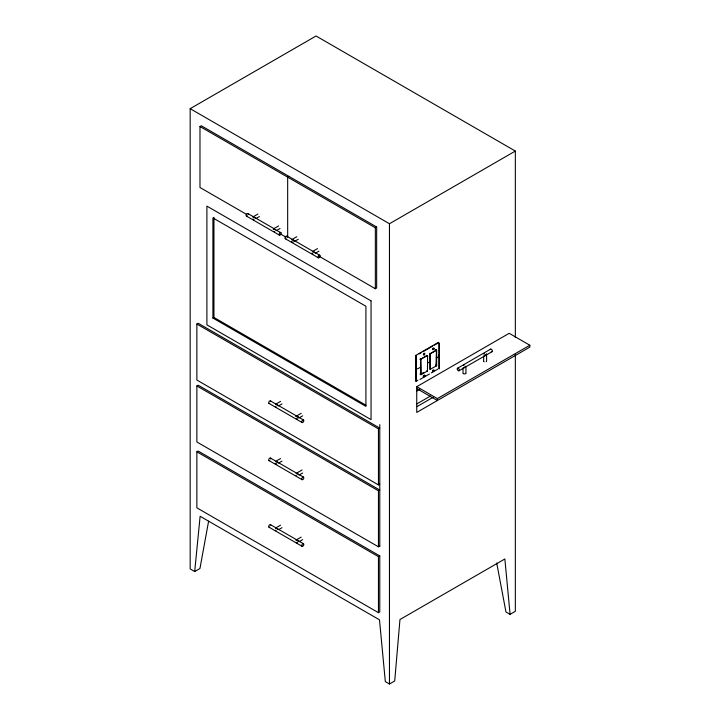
<?xml version="1.0" encoding="UTF-8"?>
<svg xmlns="http://www.w3.org/2000/svg" width="720" height="720" viewBox="0 0 720 720"><rect width="100%" height="100%" fill="white"/><g stroke="black" fill="none" stroke-linecap="round" stroke-linejoin="round"><path stroke-width="1.08" d="M438.138 342.963L438.534 342.288L415.989 355.302L415.989 381.339L417.861 380.25M438.894 368.532L438.894 343.395M515.34 337.419L515.34 151.065L316.044 36L190.17 108.675L190.17 568.935L194.697 571.545L200.124 516.276L379.494 619.83L385.326 681.606L389.466 684L394.713 680.976L399.96 619.533L504.855 558.972L510.093 614.358L515.34 611.325L515.34 354.258M420.111 359.424L420.264 358.902M420.741 359.541L420.705 374.76L427.185 371.187M427.482 370.674L427.572 355.563M435.726 365.67L436.257 365.967L429.885 369.468L430.209 353.619M430.326 369.387L429.921 354.24M436.608 365.706L436.5 350.037L435.978 365.562M436.239 364.887L436.086 365.4M429.804 353.34L430.326 353.646L436.617 350.253L436.5 365.868M208.593 521.217L199.944 568.521L194.697 571.545M298.575 417.978L298.044 416.826L270.468 400.905M298.575 541.746L298.044 540.594L270.468 524.673M433.971 348.435L433.071 349.011M433.971 370.35L433.071 370.926M420.66 359.559L420.903 359.046M427.518 370.836L427.059 371.394M483.867 353.889L484.101 353.403A1.458 0.846 0 0 0 483.723 353.781M294.021 241.632L293.697 240.201L286.776 236.196M420.939 359.127L427.059 355.41L427.491 355.761M421.038 359.019L427.437 355.554M430.218 353.727L436.239 350.109M423.702 376.218L423.144 376.164M459.018 370.764L492.057 351.684M424.566 353.925L423.891 354.312M424.566 354.078L423.891 354.465M433.746 348.786L433.071 349.173M424.566 375.84L423.891 376.227M246.744 214.488L199.98 187.488L199.98 126.522L201.294 125.766L376.659 227.007L376.659 287.973L375.345 288.729L318.843 256.113M288.972 176.382L287.667 177.147L287.667 236.997M253.62 216.522L257.922 214.038M255.942 218.556L259.38 216.567M274.266 228.447L278.568 225.963M276.588 230.472L280.026 228.492M292.536 239.175L296.838 236.7M294.858 241.209L298.305 239.229M313.191 251.1L317.493 248.616M315.504 253.134L318.951 251.145M196.866 324.036L198.18 323.28L379.773 428.121L378.459 428.877L196.866 324.036L196.866 380.052L378.459 484.902L379.773 484.146M212.913 318.051L365.913 406.386L365.913 306.243L212.913 217.908L212.913 318.051L213.939 317.448L365.976 405.225M199.98 126.522L375.345 227.763L376.659 227.007M190.17 108.675L389.466 223.74L515.34 151.065M196.866 385.947L198.18 385.191L379.773 490.041L378.459 490.797L196.866 385.947L196.866 441.972L378.459 546.813L379.773 546.057M276.237 403.884L280.539 401.4M196.866 451.809L198.18 451.053L379.773 555.903L379.773 611.919L378.459 612.675L196.866 507.834L196.866 451.809L378.459 556.659L379.773 555.903M278.559 405.918L281.997 403.929M296.883 415.809L301.185 413.325M299.205 417.834L302.643 415.854M419.211 353.889L421.11 352.8M423 351.702L432.468 346.239M434.358 345.15L437.193 343.512M416.376 368.091L415.989 368.325L416.772 368.775A1.674 0.972 0 0 0 418.185 368.532L420.642 367.11M427.59 363.096L429.813 361.809M424.008 372.429L420.498 374.562M421.479 374.013L424.008 372.555M276.237 461.043L280.539 458.559M419.967 379.458L429.435 373.995M431.325 372.897L437.949 369.072M278.559 463.068L281.997 461.088M416.745 386.685L509.184 333.315L529.83 345.24L529.83 347.13L416.745 412.425L416.745 386.685L437.391 398.601L529.83 345.24M416.952 390.951L419.859 389.268M457.56 368.235L490.599 349.155M296.883 472.959L302.049 469.98M416.952 403.848L430.515 396.018M416.952 406.62L433.422 397.116M299.205 474.993L302.643 473.004M276.237 527.652L280.539 525.168M278.559 529.686L281.997 527.697M296.883 539.577L301.185 537.093M299.205 541.611L302.643 539.622M435.717 349.803L436.131 350.046M485.127 355.689L484.101 355.788M464.481 367.605L463.221 367.497M253.854 219.537L253.314 219.222M297.117 418.815L296.586 418.509M276.471 464.049L275.931 464.094A1.458 0.846 60 0 0 276.831 464.013M296.586 542.628L297.117 542.592M273.96 229.113L280.89 232.614A1.458 0.846 -60 0 1 280.422 234.873A1.458 0.846 -60 0 1 279.162 234.144A1.458 0.846 -60 0 1 280.89 232.614M273.96 229.464L273.96 228.618L247.851 213.543M319.806 255.276A1.458 0.846 -60 0 0 318.087 256.806A1.458 0.846 -60 0 0 319.347 257.535A1.458 0.846 -60 0 0 319.806 255.276L293.697 240.201M303.507 477.135A1.458 0.846 -60 0 0 301.779 478.665A1.458 0.846 -60 0 0 303.048 479.394A1.458 0.846 -60 0 0 303.507 477.135L270.468 458.055M280.845 234.171L285.714 236.988M246.393 216.072L279.432 235.143M285.309 238.725L318.348 257.805M435.051 349.524L436.671 350.469M438.534 355.302L439.326 355.752A1.674 0.972 0 0 1 438.903 356.571L436.761 357.804L436.239 357.498M429.381 354.069L429.912 354.375M436.149 364.941L436.671 365.238M420.624 358.641L421.146 358.947M420.201 359.37L420.732 359.667L421.146 374.688L419.94 373.995M426.555 370.962L427.077 371.268M416.745 388.575L437.391 400.5L437.391 398.601M298.044 416.826L303.507 419.976A1.458 0.846 -60 0 1 303.048 422.244A1.458 0.846 -60 0 1 301.779 421.506A1.458 0.846 -60 0 1 303.507 419.976M269.01 403.434L302.049 422.505M269.01 460.584L302.049 479.664M510.093 614.358L505.953 611.964L496.719 563.004M298.044 540.594L303.507 543.753A1.458 0.846 -60 0 1 303.048 546.012A1.458 0.846 -60 0 1 301.779 545.283A1.458 0.846 -60 0 1 303.507 543.753M269.01 527.202L302.049 546.282M314.343 252.117L314.946 252.963M275.427 229.464L275.958 229.995M254.772 217.539L255.384 218.385M277.398 404.901L278.001 405.747M298.044 473.976L298.647 474.822M277.398 462.06L277.929 462.591M277.398 528.669L278.001 529.515M424.602 375.228L424.71 375.336A0.972 0.558 -60 0 1 424.116 376.866A0.972 0.558 -60 0 1 423.513 376.02A0.972 0.558 -60 0 1 424.71 375.336M486.594 355.194L486.594 361.152A1.458 0.846 0 0 1 486.162 361.746M483.669 356.184L483.669 361.152M465.939 367.11L465.939 373.077M463.023 368.109L463.023 373.077A1.458 0.846 0 0 0 463.068 373.293M439.344 343.017L439.344 368.784M415.989 355.302L415.989 381.339M389.466 223.74L389.466 684M379.773 424.665L379.773 546.543M378.459 428.877L378.459 484.902M378.459 490.797L378.459 546.813M378.459 556.659L378.459 612.675M375.345 227.763L375.345 288.729M213.939 217.314L213.939 317.448M312.885 254.151A1.458 0.846 60 0 1 312.372 253.692M312.156 253.386A1.458 0.846 60 0 1 311.994 253.044M312.372 251.631A1.458 0.846 60 0 1 313.398 252.225M292.968 242.307A1.458 0.846 60 0 1 292.239 242.235M291.969 242.037A1.458 0.846 60 0 1 291.51 241.461M291.51 239.778A1.458 0.846 60 0 1 292.752 240.309M286.047 238.653A1.458 0.846 -60 0 1 285.012 237.951A1.458 0.846 -60 0 1 286.218 236.187A1.458 0.846 -60 0 1 287.037 237.195M274.698 231.57A1.458 0.846 60 0 1 273.96 231.498M273.231 229.041A1.458 0.846 60 0 1 274.482 229.572M253.827 219.717A1.458 0.846 60 0 1 252.801 219.114M252.801 217.053A1.458 0.846 60 0 1 253.827 217.647M247.392 215.802A1.458 0.846 -60 0 1 246.105 215.604A1.458 0.846 -60 0 1 247.032 213.669A1.458 0.846 -60 0 1 248.157 214.209M297.099 418.995A1.458 0.846 60 0 1 296.316 418.662M295.686 416.556A1.458 0.846 60 0 1 297.315 417.249M276.201 407.052A1.458 0.846 60 0 1 275.418 406.476M275.418 404.415A1.458 0.846 60 0 1 276.453 405.009M269.739 403.362A1.458 0.846 -60 0 1 268.713 402.867A1.458 0.846 -60 0 1 269.559 401.094A1.458 0.846 -60 0 1 270.738 401.283M296.316 475.821A1.458 0.846 60 0 1 296.064 475.551M296.064 473.49A1.458 0.846 60 0 1 297.099 474.084M275.418 463.635A1.458 0.846 60 0 1 275.202 463.32M275.418 461.565A1.458 0.846 60 0 1 276.453 462.168M269.739 460.512A1.458 0.846 -60 0 1 268.713 459.81A1.458 0.846 -60 0 1 269.919 458.046A1.458 0.846 -60 0 1 270.738 459.054M490.329 349.542A1.458 0.846 60 0 1 491.508 349.353A1.458 0.846 60 0 1 492.354 351.117A1.458 0.846 60 0 1 491.328 351.612M486.54 353.781A1.458 0.846 0 0 1 484.749 354.816M465.894 373.293A1.458 0.846 0 0 1 464.67 373.905A1.458 0.846 0 0 1 463.221 373.491M465.894 366.138A1.458 0.846 0 0 1 464.859 366.732M463.446 365.328A1.458 0.846 0 0 1 464.103 365.103M484.101 361.746A1.458 0.846 0 0 1 483.723 361.368M297.099 542.772A1.458 0.846 60 0 1 296.316 542.439M295.848 540.171A1.458 0.846 60 0 1 297.315 541.017M276.201 530.82A1.458 0.846 60 0 1 275.418 530.253M275.418 528.183A1.458 0.846 60 0 1 276.453 528.786M269.739 527.13A1.458 0.846 -60 0 1 268.704 526.536A1.458 0.846 -60 0 1 269.739 524.745A1.458 0.846 -60 0 1 270.774 525.348M424.8 375.786L423.567 376.524L424.8 375.786M433.98 370.485L432.711 371.223L433.98 370.485M371.052 300.888L206.901 206.118L206.901 324.855L371.052 419.625L371.052 300.888M433.467 371.439A0.972 0.558 -60 0 0 433.782 369.936A0.972 0.558 -60 0 0 432.63 370.953A0.972 0.558 -60 0 0 433.467 371.439M433.467 349.506A0.972 0.558 -60 0 0 433.782 347.994A0.972 0.558 -60 0 0 432.63 349.02A0.972 0.558 -60 0 0 433.467 349.506M424.287 354.807A0.972 0.558 -60 0 0 424.602 353.295A0.972 0.558 -60 0 0 423.45 354.321A0.972 0.558 -60 0 0 424.287 354.807M457.254 368.901A1.458 0.846 60 0 0 458.802 370.827A1.458 0.846 60 0 0 458.802 368.766A1.458 0.846 60 0 0 457.254 368.901"/></g></svg>
